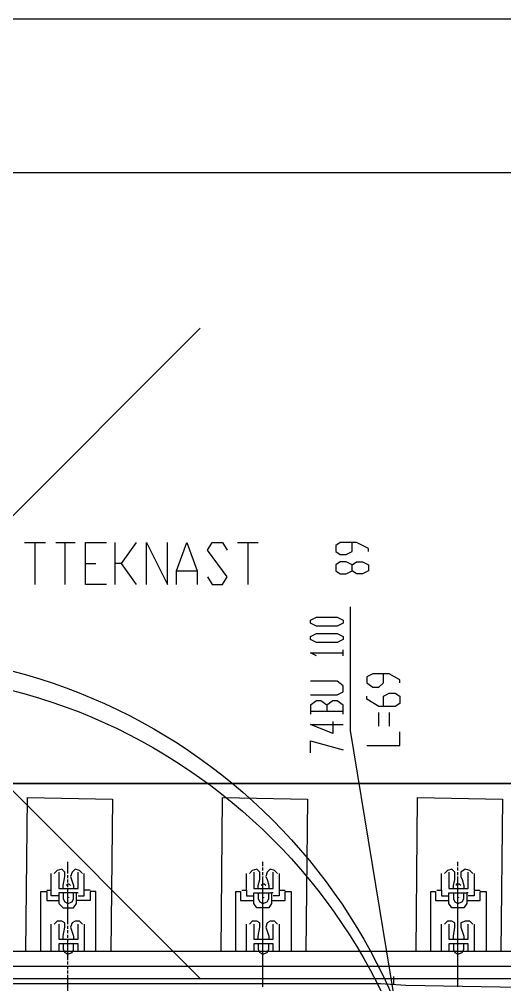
# Model space of a CAD drawing. Header units: millimetres. Extents: x -45 to 90, y -17 to 16.
# Drawn here: x 7.351 to 8.845, y 0.731 to 3.699 of the extents above; entities that cross this region are included whole.
import ezdxf

# ---------------------------------------------------------------- set-up
doc = ezdxf.new("R2010")
doc.units = ezdxf.units.MM
doc.header["$PDMODE"] = 3
doc.layers.add('PDF_Geometry', color=7, linetype='Continuous')

msp = doc.modelspace()

# ---------------------------------------------------------------- linework, layer by layer
at = {"color": 5}
msp.add_line((0, 1.35), (53.4325, 1.35), dxfattribs=at)
at = {"color": 2}
msp.add_line((0, 0.75), (53.4325, 0.75), dxfattribs=at)
at = {"color": 6}
msp.add_lwpolyline([(-0.0021, -1.3499), (23.64, -1.95), (23.7209, 1.35), (0.0002, 1.3501)], close=True, dxfattribs=at)
at = {"color": 4}
for centre in [(6.8933, 0), (6.8928, -0.0589)]:
    msp.add_circle(centre, 1.75, dxfattribs=at)
at = {"color": 2}
msp.add_arc((-0.8299, -500.0575), 500.8082, 85.235272, 89.904911, dxfattribs=at)
at = {"color": 4}
msp.add_point((6.9078, 1.7499), dxfattribs=at)
at = {"layer": 'PDF_Geometry', "lineweight": 25}
for points in [[(36.9251, 3.6994), (0.1467, 3.6994)], [(16.9521, 3.2272), (4.0524, 3.2272)], [(7.3667, 2.0904), (7.4309, 2.0904)], [(7.3988, 2.0904), (7.3988, 1.962)], [(7.4629, 2.0904), (7.5225, 2.0904)], [(7.4905, 2.0904), (7.4905, 1.962)], [(7.6188, 1.962), (7.5546, 1.962), (7.5546, 2.0904), (7.6188, 2.0904)], [(7.6463, 1.962), (7.6463, 2.0904)], [(7.7105, 2.0904), (7.6646, 2.0262), (7.6463, 2.0262)], [(7.7426, 1.962), (7.7426, 2.0904), (7.8068, 1.962), (7.8068, 2.0904)], [(7.8343, 1.962), (7.8343, 2.0033), (7.8663, 2.0904), (7.8984, 2.0033), (7.8984, 1.962)], [(7.9305, 1.9849), (7.9443, 1.962), (7.9764, 1.962), (7.9901, 1.9849), (7.9305, 2.0674), (7.9443, 2.0904), (7.9764, 2.0904), (7.9901, 2.0674)], [(8.0222, 2.0904), (8.0864, 2.0904)], [(8.0543, 2.0904), (8.0543, 1.962)], [(8.4256, 2.0629), (8.4256, 2.072), (8.3889, 2.0904), (8.3385, 2.0904), (8.3248, 2.0812), (8.3248, 2.0629), (8.3385, 2.0537), (8.3568, 2.0537), (8.3752, 2.0629), (8.3752, 2.0904)], [(7.5546, 2.0262), (7.5867, 2.0262)], [(7.6646, 2.0262), (7.7105, 1.962)], [(8.3752, 2.0216), (8.3889, 2.0308), (8.4073, 2.0308), (8.4256, 2.0216), (8.4256, 2.0033), (8.4073, 1.9941), (8.3889, 1.9941), (8.3752, 2.0033), (8.3752, 2.0216), (8.3568, 2.0308), (8.3385, 2.0308), (8.3248, 2.0216), (8.3248, 2.0033), (8.3385, 1.9941), (8.3568, 1.9941), (8.3752, 2.0033)], [(7.8343, 2.0033), (7.8984, 2.0033)], [(8.5035, 0.6922), (8.5035, 0.7014), (8.3706, 1.513), (8.3706, 1.8932)], [(8.3477, 1.7422), (8.3477, 1.7603)], [(8.2652, 1.7422), (8.2468, 1.7511), (8.3477, 1.7511)], [(8.2468, 1.6228), (8.3293, 1.6228), (8.3477, 1.6319), (8.3477, 1.6503), (8.3293, 1.664), (8.2468, 1.664)], [(8.5219, 1.6595), (8.5219, 1.6686), (8.4898, 1.687), (8.4394, 1.687), (8.421, 1.6778), (8.421, 1.6595), (8.4394, 1.6457), (8.4577, 1.6457), (8.4715, 1.6595), (8.4715, 1.687)], [(8.2973, 1.5907), (8.2789, 1.6044), (8.2652, 1.6044), (8.2468, 1.5907), (8.2468, 1.5632)], [(8.3477, 1.5632), (8.3477, 1.5907), (8.3293, 1.6044), (8.3156, 1.6044), (8.2973, 1.5907), (8.2973, 1.5724)], [(8.4715, 1.5861), (8.4715, 1.6182), (8.4898, 1.6276), (8.5081, 1.6276), (8.5219, 1.6182), (8.5219, 1.5953), (8.5081, 1.5861), (8.4577, 1.5861), (8.421, 1.609), (8.421, 1.6182)], [(8.2468, 1.5724), (8.3477, 1.5724)], [(8.4577, 1.5265), (8.4577, 1.5678)], [(8.4898, 1.5678), (8.4898, 1.5265)], [(8.3156, 1.5403), (8.3156, 1.5036), (8.2468, 1.5311), (8.3477, 1.5311)], [(8.421, 1.4669), (8.5219, 1.4669), (8.5219, 1.5082)], [(8.2468, 1.444), (8.2468, 1.4807), (8.3477, 1.4532)], [(7.3713, 0.8343), (7.3758, 1.3065), (7.6371, 1.3019), (7.6326, 0.8343)], [(7.9718, 0.8343), (7.9764, 1.3065), (8.2377, 1.3019), (8.2331, 0.8343)], [(8.5723, 0.8343), (8.5769, 1.3065), (8.8382, 1.3019), (8.8336, 0.8343)], [(7.4996, 1.0727), (7.4996, 1.0819), (7.4996, 1.0864), (7.4996, 1.0956), (7.4996, 1.1002), (7.4996, 1.1094)], [(8.1001, 1.0956), (8.1001, 1.1094)], [(8.7007, 1.0956), (8.7007, 1.1094)], [(7.4354, 1.0223), (7.4492, 1.0223), (7.4492, 1.0727)], [(7.4859, 1.0268), (7.4859, 1.036), (7.4905, 1.0635), (7.4905, 1.0773), (7.4813, 1.0864), (7.4675, 1.0819), (7.4584, 1.0727)], [(7.4721, 1.0773), (7.4721, 1.0268), (7.5317, 1.0268), (7.5317, 1.0773)], [(7.5455, 1.0727), (7.5363, 1.0819), (7.5225, 1.0864), (7.5134, 1.0773), (7.5088, 1.0635), (7.518, 1.036), (7.518, 1.0268)], [(7.5684, 1.0223), (7.55, 1.0223), (7.55, 1.0727)], [(8.036, 1.0223), (8.0497, 1.0223), (8.0497, 1.0545), (8.0497, 1.0727)], [(8.0864, 1.0268), (8.0864, 1.036), (8.091, 1.0545), (8.091, 1.0635), (8.091, 1.0773), (8.0818, 1.0864), (8.068, 1.0819), (8.0589, 1.0727)], [(8.0726, 1.0773), (8.0726, 1.0545), (8.0726, 1.0268), (8.1322, 1.0268), (8.1322, 1.0545), (8.1322, 1.0773)], [(8.1001, 1.0819), (8.1001, 1.091)], [(8.1001, 1.0681), (8.1001, 1.0773)], [(8.146, 1.0727), (8.1368, 1.0819), (8.1231, 1.0864), (8.1139, 1.0773), (8.1093, 1.0635), (8.1139, 1.0545), (8.1185, 1.036), (8.1185, 1.0268)], [(8.1506, 1.0727), (8.1506, 1.0545), (8.1506, 1.0223), (8.1689, 1.0223)], [(8.6365, 1.0223), (8.6502, 1.0223), (8.6502, 1.0545), (8.6502, 1.0727)], [(8.6869, 1.0268), (8.6869, 1.036), (8.6915, 1.0545), (8.6915, 1.0635), (8.6915, 1.0773), (8.6823, 1.0864), (8.6686, 1.0819), (8.6594, 1.0727)], [(8.6732, 1.0773), (8.6732, 1.0545), (8.6732, 1.0268), (8.7327, 1.0268), (8.7327, 1.0545), (8.7327, 1.0773)], [(8.7007, 1.0819), (8.7007, 1.091)], [(8.7007, 1.0681), (8.7007, 1.0773)], [(8.7465, 1.0727), (8.7373, 1.0819), (8.7236, 1.0864), (8.7098, 1.0773), (8.7098, 1.0635), (8.7144, 1.0545), (8.719, 1.036), (8.719, 1.0268)], [(8.7511, 1.0727), (8.7511, 1.0545), (8.7511, 1.0223), (8.7694, 1.0223)], [(7.5088, 1.036), (7.5042, 1.0406), (7.4996, 1.0406), (7.495, 1.036)], [(7.4996, 1.0589), (7.4996, 1.0681)], [(7.4996, 1.0452), (7.4996, 1.0545)], [(7.4996, 1.0314), (7.4996, 1.0406)], [(8.1093, 1.036), (8.1047, 1.0406), (8.1001, 1.0406), (8.0956, 1.036)], [(8.1001, 0.9902), (8.1001, 0.9993), (8.1001, 1.0085), (8.1001, 1.0131), (8.1001, 1.0223), (8.1001, 1.0268), (8.1001, 1.036), (8.1001, 1.0406), (8.1001, 1.0498), (8.1001, 1.0545), (8.1001, 1.0635)], [(8.1001, 1.0177), (8.1001, 1.0268), (8.1001, 1.0314), (8.1001, 1.0406), (8.1001, 1.0452), (8.1001, 1.0545)], [(8.7098, 1.036), (8.7052, 1.0406), (8.6961, 1.0406), (8.6961, 1.036)], [(8.7007, 0.9902), (8.7007, 0.9993), (8.7007, 1.0085), (8.7007, 1.0131), (8.7007, 1.0223), (8.7007, 1.0268), (8.7007, 1.036), (8.7007, 1.0406), (8.7007, 1.0498), (8.7007, 1.0545), (8.7007, 1.0635)], [(8.7007, 1.0177), (8.7007, 1.0268), (8.7007, 1.0314), (8.7007, 1.0406), (8.7007, 1.0452), (8.7007, 1.0545)], [(7.4171, 0.8343), (7.4171, 1.0177), (7.4354, 1.0177), (7.4354, 0.9902), (7.4721, 0.9902)], [(7.4721, 1.0039), (7.4492, 1.0039), (7.4492, 1.0223)], [(7.4859, 1.0131), (7.4859, 0.9948), (7.4905, 0.9856), (7.4996, 0.981), (7.5134, 0.9856), (7.518, 0.9948), (7.518, 1.0131)], [(7.4996, 0.9168), (7.4996, 0.9306), (7.4996, 0.9443), (7.4996, 0.9581), (7.4996, 0.9718), (7.4996, 0.9856), (7.4996, 0.9993), (7.4996, 1.0131), (7.4996, 1.0268)], [(7.5867, 0.8343), (7.5867, 1.0177), (7.5684, 1.0177), (7.5684, 0.9902), (7.5271, 0.9902)], [(7.5317, 1.0131), (7.5271, 1.0131)], [(7.5317, 1.0039), (7.55, 1.0039), (7.55, 1.0223)], [(8.0176, 0.8343), (8.0176, 1.0177), (8.0314, 1.0177), (8.0314, 0.9902), (8.0726, 0.9902)], [(8.0497, 1.0223), (8.0497, 1.0039), (8.0726, 1.0039)], [(8.1322, 1.0131), (8.1276, 1.0131), (8.1276, 0.981), (8.1185, 0.9672), (8.0818, 0.9672), (8.0726, 0.981), (8.0726, 1.0131), (8.1276, 1.0131)], [(8.0864, 1.0131), (8.0864, 0.9948), (8.091, 0.9856), (8.1001, 0.981), (8.1139, 0.9856), (8.1185, 0.9948), (8.1185, 1.0131)], [(8.1001, 1.0039), (8.1001, 1.0131)], [(8.1276, 0.9902), (8.1689, 0.9902), (8.1689, 1.0177), (8.1872, 1.0177), (8.1872, 0.8343)], [(8.1506, 1.0223), (8.1506, 1.0039), (8.1322, 1.0039)], [(8.6181, 0.8343), (8.6181, 1.0177), (8.6319, 1.0177), (8.6319, 0.9902), (8.6732, 0.9902)], [(8.6502, 1.0223), (8.6502, 1.0039), (8.6732, 1.0039)], [(8.7327, 1.0131), (8.7282, 1.0131), (8.7282, 0.981), (8.719, 0.9672), (8.6823, 0.9672), (8.6732, 0.981), (8.6732, 1.0131), (8.7282, 1.0131)], [(8.6869, 1.0131), (8.6869, 0.9948), (8.6915, 0.9856), (8.7007, 0.981), (8.7144, 0.9856), (8.719, 0.9948), (8.719, 1.0131)], [(8.7007, 1.0039), (8.7007, 1.0131)], [(8.7282, 0.9902), (8.7694, 0.9902), (8.7694, 1.0177), (8.7878, 1.0177), (8.7878, 0.8343)], [(8.7511, 1.0223), (8.7511, 1.0039), (8.7327, 1.0039)], [(8.1001, 0.9764), (8.1001, 0.9856), (8.1001, 0.9948)], [(8.1001, 0.8618), (8.1001, 0.8756), (8.1001, 0.8893), (8.1001, 0.9031), (8.1001, 0.9168), (8.1001, 0.9306), (8.1001, 0.9443), (8.1001, 0.9581), (8.1001, 0.9718), (8.1001, 0.981)], [(8.7007, 0.9764), (8.7007, 0.9856), (8.7007, 0.9948)], [(8.7007, 0.8618), (8.7007, 0.8756), (8.7007, 0.8893), (8.7007, 0.9031), (8.7007, 0.9168), (8.7007, 0.9306), (8.7007, 0.9443), (8.7007, 0.9581), (8.7007, 0.9718), (8.7007, 0.981)], [(8.1001, 0.9581), (8.1001, 0.9672)], [(8.1001, 0.8343), (8.1001, 0.8435), (8.1001, 0.8572), (8.1001, 0.871), (8.1001, 0.8847), (8.1001, 0.8985), (8.1001, 0.9122), (8.1001, 0.926), (8.1001, 0.9399), (8.1001, 0.9535)], [(8.7007, 0.9581), (8.7007, 0.9672)], [(8.7007, 0.8343), (8.7007, 0.8435), (8.7007, 0.8572), (8.7007, 0.871), (8.7007, 0.8847), (8.7007, 0.8985), (8.7007, 0.9122), (8.7007, 0.926), (8.7007, 0.9399), (8.7007, 0.9535)], [(7.4859, 0.871), (7.4859, 0.8802), (7.4905, 0.9077), (7.4905, 0.9214), (7.4813, 0.926), (7.4675, 0.926), (7.4584, 0.9168)], [(7.5455, 0.9168), (7.5363, 0.926), (7.5225, 0.926), (7.5134, 0.9214), (7.5088, 0.9077), (7.518, 0.8802), (7.518, 0.871)], [(8.0864, 0.871), (8.0864, 0.8802), (8.091, 0.9077), (8.091, 0.9214), (8.0818, 0.926), (8.068, 0.926), (8.0589, 0.9168)], [(8.146, 0.9168), (8.1368, 0.926), (8.1231, 0.926), (8.1139, 0.9214), (8.1093, 0.9077), (8.1185, 0.8802), (8.1185, 0.871)], [(8.6869, 0.871), (8.6869, 0.8802), (8.6915, 0.9077), (8.6915, 0.9214), (8.6823, 0.926), (8.6686, 0.926), (8.6594, 0.9168)], [(8.7465, 0.9168), (8.7373, 0.926), (8.7236, 0.926), (8.7098, 0.9214), (8.7098, 0.9077), (8.719, 0.8802), (8.719, 0.871)], [(7.4492, 0.8343), (7.4492, 0.9168)], [(7.4721, 0.9168), (7.4721, 0.871), (7.5317, 0.871), (7.5317, 0.9168)], [(7.4996, 0.9031), (7.4996, 0.9122)], [(7.4996, 0.8893), (7.4996, 0.8985)], [(7.55, 0.9168), (7.55, 0.8343)], [(8.0497, 0.8343), (8.0497, 0.9168)], [(8.0726, 0.9168), (8.0726, 0.871), (8.1322, 0.871), (8.1322, 0.9168)], [(8.1506, 0.9168), (8.1506, 0.8343)], [(8.6502, 0.8343), (8.6502, 0.9168)], [(8.6732, 0.9168), (8.6732, 0.871), (8.7327, 0.871), (8.7327, 0.9168)], [(8.7511, 0.9168), (8.7511, 0.8343)], [(7.4996, 0.8756), (7.4996, 0.8847)], [(7.4996, 0.8068), (7.4996, 0.816), (7.4996, 0.8206), (7.4996, 0.8297), (7.4996, 0.8343), (7.4996, 0.8435), (7.4996, 0.8481), (7.4996, 0.8572), (7.4996, 0.8618), (7.4996, 0.871)], [(-0.4813, 0.8343), (14.6738, 0.8343)], [(7.5317, 0.8343), (7.5317, 0.8572), (7.4721, 0.8572), (7.4721, 0.8343)], [(7.4859, 0.8572), (7.4859, 0.8389), (7.4905, 0.8297), (7.4996, 0.8253), (7.5134, 0.8297), (7.518, 0.8389), (7.518, 0.8572)], [(8.1322, 0.8343), (8.1322, 0.8572), (8.0726, 0.8572), (8.0726, 0.8343)], [(8.0864, 0.8572), (8.0864, 0.8389), (8.091, 0.8297), (8.1001, 0.8253), (8.1139, 0.8297), (8.1185, 0.8389), (8.1185, 0.8572)], [(8.1001, 0.8481), (8.1001, 0.8572)], [(8.1001, 0.8206), (8.1001, 0.8297), (8.1001, 0.8389)], [(8.7327, 0.8343), (8.7327, 0.8572), (8.6732, 0.8572), (8.6732, 0.8343)], [(8.6869, 0.8572), (8.6869, 0.8389), (8.6915, 0.8297), (8.7007, 0.8253), (8.7144, 0.8297), (8.719, 0.8389), (8.719, 0.8572)], [(8.7007, 0.8481), (8.7007, 0.8572)], [(8.7007, 0.8206), (8.7007, 0.8297), (8.7007, 0.8389)], [(7.4996, 0.7931), (7.4996, 0.8022)], [(8.1001, 0.7518), (8.1001, 0.761), (8.1001, 0.7655), (8.1001, 0.7747), (8.1001, 0.7793), (8.1001, 0.7885), (8.1001, 0.7931), (8.1001, 0.8022), (8.1001, 0.8068), (8.1001, 0.816), (8.1001, 0.8253)], [(8.1001, 0.8022), (8.1001, 0.8114)], [(8.7007, 0.7518), (8.7007, 0.761), (8.7007, 0.7655), (8.7007, 0.7747), (8.7007, 0.7793), (8.7007, 0.7885), (8.7007, 0.7931), (8.7007, 0.8022), (8.7007, 0.8068), (8.7007, 0.816), (8.7007, 0.8253)], [(8.7007, 0.8022), (8.7007, 0.8114)], [(-0.8068, 0.7885), (-0.7472, 0.7885), (16.7183, 0.7885), (16.7779, 0.7885)], [(7.4996, 0.7793), (7.4996, 0.7885)], [(7.4996, 0.7655), (7.4996, 0.7747)], [(8.1001, 0.7243), (8.1001, 0.7335), (8.1001, 0.7426), (8.1001, 0.7472), (8.1001, 0.7564), (8.1001, 0.761), (8.1001, 0.7701), (8.1001, 0.7747), (8.1001, 0.7839), (8.1001, 0.7885), (8.1001, 0.7976)], [(8.7007, 0.7243), (8.7007, 0.7335), (8.7007, 0.7426), (8.7007, 0.7472), (8.7007, 0.7564), (8.7007, 0.761), (8.7007, 0.7701), (8.7007, 0.7747), (8.7007, 0.7839), (8.7007, 0.7885), (8.7007, 0.7976)], [(7.4996, 0.6509), (7.4996, 0.6647), (7.4996, 0.6784), (7.4996, 0.6922), (7.4996, 0.706), (7.4996, 0.7197), (7.4996, 0.7335), (7.4996, 0.7472), (7.4996, 0.761)], [(8.1001, 0.738), (8.1001, 0.7472)], [(8.5035, 0.7335), (8.5035, 0.7472), (8.5035, 0.7564)], [(8.7007, 0.738), (8.7007, 0.7472)], [(9.6633, 0.7107), (9.2508, 0.7151), (9.1407, 0.7197), (9.0628, 0.7197), (8.5402, 0.7289), (8.4623, 0.7335), (8.2835, 0.7335), (7.683, 0.7335), (-0.0046, 0.7335)]]:
    msp.add_lwpolyline(points, dxfattribs=at)
for points in [[(8.3477, 1.8428), (8.3293, 1.8336), (8.2652, 1.8336), (8.2468, 1.8428), (8.2468, 1.852), (8.2652, 1.8612), (8.3293, 1.8612), (8.3477, 1.852)], [(8.3477, 1.7924), (8.3293, 1.7832), (8.2652, 1.7832), (8.2468, 1.7924), (8.2468, 1.8016), (8.2652, 1.8107), (8.3293, 1.8107), (8.3477, 1.8016)], [(7.5271, 0.981), (7.5271, 1.0131), (7.4721, 1.0131), (7.4721, 0.981), (7.4859, 0.9672), (7.518, 0.9672)]]:
    msp.add_lwpolyline(points, close=True, dxfattribs=at)
at = {"layer": 'PDF_Geometry', "lineweight": 9}
for points in [[(7.4996, 0.9993), (7.5042, 0.9993)], [(8.1001, 0.9993), (8.1047, 0.9993)], [(8.7007, 0.9993), (8.7052, 0.9993)]]:
    msp.add_lwpolyline(points, dxfattribs=at)

doc.saveas('drawing.dxf')
